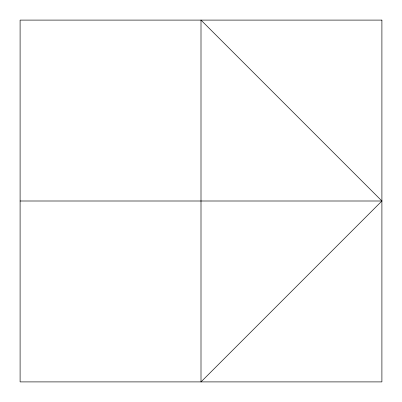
<?xml version="1.0" encoding="UTF-8"?>
<svg xmlns="http://www.w3.org/2000/svg" width="402" height="402" viewBox="0 0 402 402"><rect width="100%" height="100%" fill="white"/><g stroke="black" fill="none" stroke-linecap="round" stroke-linejoin="round"><path stroke-width="0.6" d="M381.9 201L201 381.9L201 20.1L381.9 201L20.1 201M381.9 20.1L20.1 20.1L20.1 381.9L381.9 381.9L381.9 20.1"/></g></svg>
